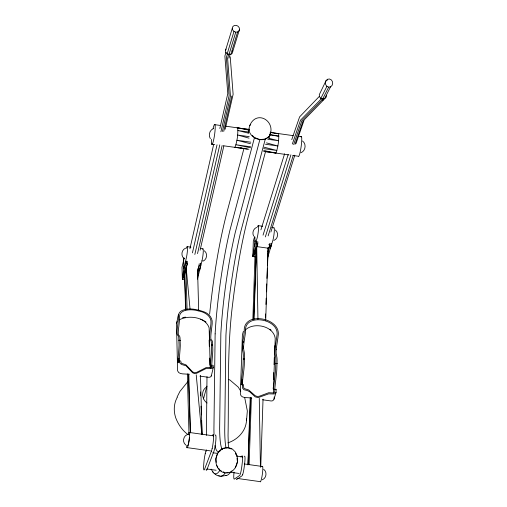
<?xml version="1.0" encoding="UTF-8"?>
<svg xmlns="http://www.w3.org/2000/svg" width="507" height="507" viewBox="0 0 507 507"><rect width="100%" height="100%" fill="white"/><g stroke="black" fill="none" stroke-linecap="round" stroke-linejoin="round"><path stroke-width="0.76" d="M243.594 346.11L243.626 348.74A8.416 1.065 -82 0 0 243.658 349.165L244.387 352.98A16.363 2.066 -82 0 1 244.482 353.886L244.551 355.147A24.843 3.137 -82 0 1 244.57 356.091L244.292 364.964A14.583 1.844 -82 0 1 244.203 366.25L244.025 368.393A24.083 3.042 -82 0 1 243.937 369.248A12.466 1.578 -82 0 1 243.823 370.287L242.352 382.848L242.663 388.28L244.006 389.756L247.289 390.504L249.729 391.81L255.198 396.854L258.152 397.615L268.704 393.85L274.376 394.002L276.055 392.355L276.157 389.319M206.444 435.348L206.989 376.726M243.594 347.574A11.243 1.42 -82 0 1 243.601 346.984L243.601 346.826A5.114 0.646 -82 0 1 243.62 346.382A3.822 0.482 -82 0 1 243.645 345.989L243.664 345.704A15.273 1.933 -82 0 1 243.709 345.166A11.915 1.508 -82 0 1 243.747 344.747L243.88 343.473A10.222 1.293 -82 0 1 243.956 342.84A14.868 1.876 -82 0 1 244.013 342.44L244.032 342.257A6.68 0.843 -82 0 1 244.14 341.496L244.254 340.755A15.597 1.971 -82 0 1 244.437 339.57L245.458 332.662A7.085 0.894 -82 0 0 245.521 331.8C243.36 312.166 280.973 318.675 276.822 336.173A7.085 0.894 -82 0 1 276.752 337.035L275.738 343.942A15.971 2.015 -82 0 0 275.51 345.394L275.44 345.869A6.68 0.843 -82 0 0 275.333 346.63L275.307 346.813A14.868 1.876 -82 0 0 275.257 347.219A10.241 1.293 -82 0 0 275.181 347.853L275.048 349.127A12.567 1.591 -82 0 0 274.978 349.919L274.895 351.535A5.19 0.653 -82 0 0 274.889 351.839L274.889 352.188A5.799 0.735 -82 0 0 274.895 352.504L274.921 353.113A8.416 1.065 -82 0 0 274.952 353.537L275.681 357.353A16.363 2.066 -82 0 1 275.783 358.265L275.846 359.526A24.843 3.137 -82 0 1 275.865 360.464L275.586 369.337A14.583 1.844 -82 0 1 275.504 370.623L275.32 372.765A24.083 3.042 -82 0 1 275.238 373.621A12.466 1.578 -82 0 1 275.124 374.66L273.615 387.944L273.761 389.344L274.952 389.256L274.496 392.538L273.482 392.976L268.742 392.722L259.292 396.252L257.182 396.487L255.236 395.726L248.614 389.94L244.254 388.565L243.664 387.563L243.588 384.712L241.174 384.718L242.593 370.116A12.466 1.578 -82 0 0 242.707 369.077A24.083 3.042 -82 0 0 242.79 368.215L242.973 366.073A14.583 1.844 -82 0 0 243.062 364.793L243.335 355.92A24.843 3.137 -82 0 0 243.316 354.976L243.252 353.715A16.363 2.066 -82 0 0 243.157 352.809L242.428 348.987A8.416 1.065 -82 0 1 242.397 348.569L242.365 347.954A5.799 0.735 -82 0 1 242.359 347.637A11.509 1.451 -82 0 1 242.365 347.289A5.197 0.659 -82 0 1 242.365 346.991L242.435 345.533A15.273 1.933 -82 0 1 242.479 344.994A11.915 1.508 -82 0 1 242.517 344.576L242.65 343.302A10.241 1.293 -82 0 1 242.726 342.669A14.868 1.876 -82 0 1 242.777 342.269L242.802 342.086A6.68 0.843 -82 0 1 242.91 341.325L243.018 340.584A15.597 1.971 -82 0 1 243.208 339.398L244.228 332.491A7.085 0.894 -82 0 0 244.292 331.629C242.289 310.411 282.26 317.464 278.051 336.344A7.085 0.894 -82 0 1 277.982 337.206L276.968 344.114A15.971 2.015 -82 0 0 276.74 345.565L276.67 346.04A6.68 0.843 -82 0 0 276.562 346.801L276.537 346.991A14.868 1.876 -82 0 0 276.486 347.39A10.298 1.299 -82 0 0 276.41 348.024L276.277 349.298M276.093 389.249L274.99 389.522L274.838 388.292L276.353 374.838A12.466 1.578 -82 0 0 276.467 373.792A24.083 3.042 -82 0 0 276.549 372.937L276.733 370.794A14.583 1.844 -82 0 0 276.816 369.514L277.095 360.635A24.843 3.137 -82 0 0 277.076 359.697L277.012 358.436A16.363 2.066 -82 0 0 276.917 357.524L276.188 353.709A8.416 1.065 -82 0 1 276.15 353.29L276.131 351.376A5.114 0.646 -82 0 1 276.15 350.933A3.822 0.482 -82 0 1 276.169 350.54L276.207 350.09A12.567 1.591 -82 0 1 276.277 349.298M256.643 241.522L256.567 243.848L252.816 256.536L255.116 256.859M257.841 241.681L257.765 244.013L254.685 254.413L252.816 256.536L253.323 241.066L254.647 236.585M271.207 243.563L271.131 245.882L267.373 258.57L269.781 243.347M242.162 384.826L242.352 379.293M243.411 348.651L243.493 346.306M243.613 342.77L243.664 341.344M247.955 464.824L250.217 397.748M252.847 319.619L255.103 252.543M249.127 464.615L251.39 397.52M254.026 319.372L256.453 247.543L253.639 319.442M260.744 467.036L263.038 399.148M265.7 320.215L268.152 247.593L267.43 265.769M273.203 388.97L273.26 387.399M273.533 379.54L273.774 372.474M274.046 364.615L274.293 357.543M274.56 349.684L274.699 345.755M273.324 393.026L275.212 338.473C273.666 325.69 253.38 321.768 245.179 330.139M274.16 397.006C274.636 399.009 273.235 401.398 270.985 400.955L262.518 399.769M215.133 333.866L213.929 428.637A90.385 11.42 -82 0 0 214.036 434.461M248.012 464.811L250.61 397.659M265.415 317.908L265.567 313.96M265.934 304.479L266.175 298.16M266.422 291.842L266.726 283.939M266.942 278.406L267.341 268.14M254.964 237.016L254.565 246.294L256.96 238.639A7.263 0.919 -82 0 0 258.538 228.581A7.263 0.919 -82 0 0 257.461 227.035M186.342 261.118L182.387 279.408L184.687 279.731M209.638 314.061C213.187 279.839 218.314 245.692 226.94 212.351L244.063 148.095M256.846 241.541L256.567 243.848L257.765 244.013L252.816 256.536L254.71 244.019M183.99 266.15L182.387 279.408L184.263 276.695L187.349 263.596L187.279 261.251M199.929 376.143L209.087 377.366L210.735 376.834L211.362 375.548M211.292 376.042L213.352 367.379L213.13 365.3M246.529 420.461L247.34 410.911L244.735 397.811M197.502 277.595L199.238 263.703M255.065 241.674L255.3 240.109M267.493 257.79L267.728 256.225M211.59 366.789L212.572 354.311A12.434 1.572 -82 0 0 212.642 353.354L212.775 350.698A14.608 1.844 -82 0 0 212.801 349.621L212.566 342.7A24.152 3.055 -82 0 0 212.458 341.902L212.325 341.262A16.42 2.072 -82 0 0 212.148 340.78L211.007 339.341A8.372 1.058 -82 0 1 210.944 339.094L210.792 337.751A5.095 0.646 -82 0 1 210.785 337.402A3.726 0.469 -82 0 1 210.792 337.073L210.804 336.68A13.195 1.667 -82 0 1 210.823 336.173L210.899 335.019A8.968 1.134 -82 0 1 210.95 334.424L211.026 333.663A6.496 0.824 -82 0 1 211.083 333.124L211.191 332.186A15.863 2.003 -82 0 1 211.394 330.627L212.141 324.15A7.066 0.894 -82 0 0 212.167 323.403C212.858 318.345 209.118 313.757 204.543 312.039C197.553 309.479 189.269 307.464 182.127 310.474C177.165 312.534 178.084 319.157 176.48 323.289L177.602 370.826C179.028 375.376 185.898 373.165 189.155 374.635M178.54 314.625L178.413 318.688A7.066 0.894 -82 0 1 178.388 319.429L177.634 325.912A15.863 2.003 -82 0 0 177.431 327.471L177.323 328.403A6.496 0.824 -82 0 0 177.266 328.942L177.076 331.267A13.626 1.724 -82 0 0 177.038 332.104L177.051 333.283A5.235 0.659 -82 0 0 177.063 333.505A11.553 1.458 -82 0 0 177.082 333.764A5.805 0.735 -82 0 0 177.108 333.98L177.184 334.373A8.372 1.058 -82 0 0 177.254 334.62L178.388 336.059A16.42 2.072 -82 0 1 178.565 336.54L178.698 337.18A22.923 2.896 -82 0 1 178.749 337.491A25.388 3.207 -82 0 1 178.806 337.979L179.041 344.899A14.608 1.844 -82 0 1 179.022 345.983L178.882 348.639A12.441 1.572 -82 0 1 178.813 349.596L177.824 361.935A5.095 0.646 -82 0 0 177.856 362.353L178.02 362.727L179.535 360.426L179.751 362.682L180.365 363.633L182.051 364.634L185.993 365.731L192.609 372.746L194.555 373.634L196.665 373.266L206.121 368.5L211.78 368.621L213.352 367.379M189.922 248.753L213.65 144.527M219.854 128.48L227.789 93.592L224.88 56.024L225.97 52.284M192.432 252.879L217.04 144.799M220.906 131.801L229.101 95.747L226.376 57.443A6.04 0.761 -82 0 1 226.528 56.873L227.44 53.938M222.421 131.484L230.438 96.241L227.611 58.324A5.488 0.691 -82 0 1 227.687 58.007L227.706 57.918A5.628 0.71 -82 0 1 227.852 57.386L228.98 53.755M194.827 254.47L219.785 144.844M223.745 131.408L231.775 96.121M225.19 129.228L233.125 94.34L230.222 56.771M197.527 253.595L222.136 145.509M200.113 250.179L223.84 145.953M228.936 58.248L229.044 57.817A6.04 0.761 -82 0 1 229.196 57.247L230.108 54.312M184.161 258.177L182.007 267.309L182.387 279.408L187.349 263.596L186.158 263.431L186.088 261.162M197.47 272.969L199.289 265.269L200.715 265.465L197.483 279.161M183.965 257.962L183.623 259.4L183.826 268.399L186.259 258.304A7.263 0.919 -82 0 0 187.508 248.658A7.263 0.919 -82 0 0 186.316 248.303M202.033 260.509L199.6 270.605L199.549 268.355M179.06 362.245L180.042 349.767A12.441 1.572 -82 0 0 180.112 348.81L180.251 346.154A14.608 1.844 -82 0 0 180.27 345.071L180.036 338.15A25.388 3.207 -82 0 0 179.979 337.662A22.923 2.896 -82 0 0 179.928 337.351L179.795 336.711A16.42 2.072 -82 0 0 179.617 336.23L178.483 334.791A8.372 1.058 -82 0 1 178.413 334.544L178.299 333.764A11.192 1.413 -82 0 1 178.268 333.321L178.261 333.2A5.102 0.646 -82 0 1 178.255 332.852A3.726 0.469 -82 0 1 178.261 332.522L178.268 332.275A13.626 1.724 -82 0 1 178.306 331.439L178.496 329.113A6.496 0.824 -82 0 1 178.553 328.58L178.667 327.642A15.863 2.003 -82 0 1 178.863 326.083L179.617 319.6A7.066 0.894 -82 0 0 179.643 318.859C177.659 308.592 192.102 308.852 198.459 310.968C204.486 311.849 211.958 316.159 210.937 323.232A7.066 0.894 -82 0 1 210.912 323.979L210.164 330.456A15.863 2.003 -82 0 0 209.961 332.015L209.854 332.953A6.496 0.824 -82 0 0 209.797 333.492L209.594 336.002A13.195 1.667 -82 0 0 209.575 336.509L209.575 337.833A5.209 0.659 -82 0 0 209.587 338.055L209.613 338.308A5.805 0.735 -82 0 0 209.638 338.53L209.714 338.923A8.372 1.058 -82 0 0 209.778 339.17L210.912 340.609A16.42 2.072 -82 0 1 211.089 341.084L211.229 341.731A24.152 3.055 -82 0 1 211.337 342.529L211.571 349.443A14.608 1.844 -82 0 1 211.546 350.527L211.413 353.183A12.434 1.572 -82 0 1 211.343 354.139L210.354 366.479A5.095 0.646 -82 0 0 210.38 366.903L210.544 367.277L212.065 364.97L212.148 367.005L211.539 367.632L206.096 367.613L196.64 372.379L194.53 372.746L192.584 371.859L185.968 364.844L181.31 363.208L180.606 360.756M249.748 125.578L248.88 128.974C249.26 138.753 264.223 143.918 269.806 135.426C276.023 120.881 256.409 109.442 249.748 125.578L250.705 124.513M248.145 132.796L249.159 128.968M252.252 135.356L254.489 137.568L229.842 230.609A89.802 11.344 -82 0 0 225.323 252.08A90.772 11.471 -82 0 0 218.124 299.7A89.79 11.344 -82 0 0 215.133 333.866M269.128 138.107L270.757 131.991L269.274 136.32L265.288 139.076L259.882 139.539L235.273 232.415A88.06 11.129 -82 0 0 228.815 264.825A89.162 11.268 -82 0 0 223.777 300.176A88.06 11.129 -82 0 0 220.849 333.682L219.651 428.123A88.649 11.198 -82 0 0 221.863 448.815L222.231 449.538M265.288 139.076L240.641 232.117A89.802 11.344 -82 0 0 236.123 253.589A90.772 11.471 -82 0 0 228.923 301.209A89.79 11.344 -82 0 0 225.932 335.381L224.728 430.145A90.385 11.42 -82 0 0 226.084 448.201M265.662 151.111L248.538 215.374C240.977 244.374 236.256 274.046 232.656 303.775C227.009 347.46 228.885 391.581 228.049 435.5L228.429 447.966M203.478 398.965L206.9 386.119M267.943 251.624L269.705 245.68L268.83 244.482M274.008 399.205L276.055 392.355M225.45 50.706L232.814 26.611L234.196 25.553L236.034 25.35L237.834 26.06L239.12 27.498L239.545 29.273L232.174 53.362L230.799 54.42L228.961 54.623L227.155 53.913L225.869 52.474L225.45 50.706L226.002 49.065M227.155 53.913L233.974 31.459L232.688 30.021L232.263 28.253M228.961 54.623L235.774 32.169L237.612 31.966L238.993 30.908L239.545 29.273M230.799 54.42L237.612 31.966M260.902 229.861L284.611 153.767M263.038 235.172L288.153 154.559M265.326 236.934L290.91 154.812M268.14 235.888L293.249 155.275M270.865 232.035L294.801 155.193M270.332 248.5L272.734 240.838A7.263 0.919 -82 0 0 274.192 232.593A7.263 0.919 -82 0 0 273.913 227.865M176.48 323.289L177.082 321.717M326.083 80.588L325.405 82.559L325.709 84.663L326.901 86.336L328.669 87.141L330.539 86.849L332.009 85.544L332.687 83.573L332.389 81.469L331.191 79.795L329.423 78.991L327.554 79.282L326.083 80.588L319.29 94.663L319.587 96.767L320.785 98.447L322.553 99.245L324.423 98.954L325.893 97.648L326.571 95.684M291.753 139.653L299.599 116.895L319.296 96.431M292.311 144.039L300.543 120.153L320.088 100.145A6.173 0.78 -82 0 1 320.171 99.917L320.215 99.784A6.445 0.811 -82 0 1 320.291 99.606A6.065 0.767 -82 0 1 320.354 99.461L321.013 98.212M293.635 144.571L301.88 120.647L321.432 100.601A5.381 0.678 -82 0 1 321.571 100.234A5.583 0.703 -82 0 1 321.653 100.044L322.313 98.802M294.985 144.413L303.218 120.527M296.006 143.608L304.2 119.829L323.783 99.695M235.305 467.828L237.434 461.776L237.01 458.189M238.271 147.594L234.354 147.296L235.02 147.328C237.194 141.149 238.17 134.412 237.713 127.878L237.048 127.846L249.406 129.57M265.218 151.593L275.954 153.051C278.121 146.872 279.097 140.135 278.647 133.601L274.876 133.335M211.387 451.23L204.651 468.962A8.397 1.058 -82 0 1 203.82 469.774A8.486 1.071 -82 0 1 203.592 468.253A8.397 1.058 -82 0 1 203.687 465.312A21.199 2.681 -82 0 1 204.048 460.812A8.442 1.065 -82 0 1 204.568 457.054A8.537 1.077 -82 0 1 205.234 453.708M177.082 397.07L179.928 391.429L188.008 381.416M243.385 331.318L242.39 334.918L240.35 393.857C240.964 399.041 248.5 396.968 251.745 398.268M205.95 451.325L206.545 449.886M177.26 397.336L175.973 400.067A50.561 35.059 15 0 0 175.783 417.99C178.312 424.581 182.482 430.646 188.268 434.791M326.876 80.632L327.554 79.282M320.785 98.447L326.901 86.336M322.553 99.245L328.669 87.141M324.423 98.954L330.539 86.849M323.688 98.586L323.029 99.835A6.065 0.767 -82 0 0 322.959 99.974A6.445 0.811 -82 0 0 322.889 100.158L322.839 100.291A6.173 0.78 -82 0 0 322.756 100.519M221.774 449.576L222.421 448.682L225.209 448.22M218.758 468.417L220.051 470.344L217.801 472.911A152.734 19.298 -82 0 1 215.589 473.899L213.631 473.075L211.064 469.108M225.266 472.771C222.801 477.67 218.08 476.738 214.246 473.57M240.869 457.048L241.985 455.932A8.397 1.058 -82 0 1 242.549 457.029A8.48 1.071 -82 0 1 242.542 459.596A8.397 1.058 -82 0 1 242.213 463.195A21.193 2.681 -82 0 1 241.592 468.075A8.448 1.065 -82 0 1 240.939 471.618A8.537 1.077 -82 0 1 240.242 474.235A8.442 1.065 -82 0 1 239.602 475.477L234.323 479.102A9.094 1.147 -82 0 1 234.038 472.125M222.421 448.682L217.966 452.707L215.836 458.759L216.261 462.34M231.965 470.845L228.6 474.419A152.734 19.298 -82 0 1 226.388 475.408L220.754 476.365M179.326 319.828C188.37 314.879 205.417 316.78 209.125 327.814L210.259 368.145M213.498 128.556C209.6 130.02 208.136 135.223 210.329 138.665M300.917 152.734C305.607 151.023 306.615 143.918 302.54 141.003M185.638 248.145C181.455 249.672 180.549 256.016 184.193 258.614M256.65 227.383C253.31 228.638 251.909 233.049 253.665 236.091M202.87 261.225C207.059 259.704 207.959 253.361 204.321 250.762M273.881 240.464C278.07 238.943 278.97 232.599 275.333 229.994M187.267 434.575C183.078 436.102 182.178 442.446 185.816 445.045M262.277 479.793C266.467 478.272 267.366 471.928 263.729 469.324M206.875 386.917C200.639 390.073 201.704 399.453 207.046 402.995M227.897 442.877C235.362 440.399 241.852 434.987 244.906 427.654A50.561 35.059 15 0 0 246.592 418.915M182.552 317.718L185.385 317.097M226.61 447.992L228.004 447.757L231.35 449.025M226.667 472.543L228.061 472.309M227.96 447.738C213.529 446.49 211.299 470.597 225.222 472.942C235.273 473.887 240.667 460.876 235.54 453.138M240.616 147.771L242.188 147.892M225.697 475.344L226.388 475.408M178.939 340.273L180.169 340.444M211.463 344.823L212.699 344.994M243.284 358.956L244.532 359.07L243.303 358.899M275.808 363.5L277.044 363.671M215 124.703L220.482 125.47M225.184 126.123L249.298 129.494M270.174 132.428L293.141 135.629M298.484 136.377L301.538 136.801M270.256 132.485L277.975 133.569M248.741 132.023L237.929 130.514L248.664 133.221M269.597 134.938L278.863 136.237L269.718 134.374M249.222 136.662L237.637 135.039L249.019 138.138M267.759 139.254L278.571 140.762L268.602 138.246M250.819 142.194L236.915 140.255L250.496 143.722M265.491 144.248L277.849 145.978L266.467 142.879M250.635 146.802L235.958 144.749L250.572 147.784M263.76 148.64L276.892 150.471L264.071 147.195M211.641 144.121L214.778 144.558M223.391 145.763L248.924 149.273M263.596 151.32L289.022 154.939M292.837 155.472L298.179 156.219A10.165 1.287 -82 0 0 301.145 146.574A10.165 1.287 -82 0 0 300.866 136.77M258.228 225.647L262.734 226.28M271.746 227.542L274.002 227.852M256.815 246.611L268.083 248.183M187.197 246.624L190.949 247.15M200.715 248.512L202.965 248.829M178.958 340.197L180.188 340.374M211.482 344.747L212.712 344.918M275.827 363.443L277.056 363.62M189.479 432.49L213.802 435.887M186.861 447.592L210.43 450.888M212.839 452.751L217.459 453.397M236.718 456.091L242.878 456.953M244.425 463.968L262.67 466.522M206.881 468.962L216.121 470.255M230.755 472.302L239.228 473.487M237.251 478.437L260.059 481.625A7.909 1.001 -82 0 0 262.366 474.121A7.909 1.001 -82 0 0 262.157 466.497M235.02 147.328L247.41 149.077M269.705 245.68L271.131 245.882L270.966 243.518M237.713 127.878L249.146 130.198M263.646 150.497L275.954 153.051M254.489 137.568L259.882 139.539M228.625 447.611L232.383 449.037L235.375 452.022L237.143 456.104M233.974 31.459L235.774 32.169M228.562 379.407L229.931 380.022L238.265 387.139L240.755 391.189M200.626 319.112L203.389 320.399M220.051 470.344L221.356 470.946M223.314 471.859L224.614 472.467M204.042 320.798L205.994 321.996M269.958 329.258L271.011 330.063M218.77 475.534L219.392 476.035M235.806 454.038L236.674 455.318M216.603 465.211L217.896 467.137M212.572 471.352L213.073 472.34M232.447 50.542L232.726 51.72M200.36 263.234L200.715 265.465L200.645 263.196M186.177 267.886L190.087 309.562M196.222 374.825L201.83 434.588M200.506 391.962L200.652 395.91M201.025 406.164L201.336 414.846M201.539 420.373L202.059 434.575L200.468 375.345M184.63 274.331L185.923 309.84M188.281 374.553L190.41 432.946L188.819 373.716M209.131 340.058L209.309 346.332M209.645 358.107L209.841 365.167M197.54 268.742L198.687 310.595M185.911 267.905L187.064 309.758M184.592 274.331L185.575 309.847M187.337 373.779L188.972 432.978M178.806 358.215L178.895 361.371M256.732 247.543L257.943 319.391M259.273 398.344L260.427 467.036M189.339 437.934A5.723 0.722 -82 0 1 188.465 443.549M188.331 444.1A5.723 0.722 -82 0 1 187.584 445.735M189.155 434.404A5.723 0.722 -82 0 1 189.371 434.848M244.412 456.268A8.397 1.058 -82 0 1 244.976 457.371A8.486 1.071 -82 0 1 244.97 459.931A8.397 1.058 -82 0 1 244.64 463.512A21.193 2.681 -82 0 1 244.019 468.417A8.448 1.065 -82 0 1 243.366 471.954A8.537 1.077 -82 0 1 242.669 474.577M242.676 474.546A8.448 1.065 -82 0 1 242.035 475.788L236.75 479.445A9.094 1.147 -82 0 1 236.313 478.963M206.096 469.539A8.486 1.071 -82 0 0 206.248 470.109A8.397 1.058 -82 0 0 207.078 469.305L213.815 451.566A8.638 1.09 -82 0 0 214.55 448.987A8.72 1.103 -82 0 0 215.202 445.577A8.638 1.09 -82 0 0 215.868 439.949L215.881 439.797A9.094 1.147 -82 0 0 215.963 436.8A9.164 1.16 -82 0 0 215.735 435.209A9.094 1.147 -82 0 0 215.241 435.215M205.227 453.746A8.442 1.065 -82 0 1 205.943 451.363M212.477 435.519A9.094 1.147 -82 0 1 213.308 434.879M213.308 434.867A9.164 1.16 -82 0 1 213.536 436.457A9.094 1.147 -82 0 1 213.453 439.455L213.441 439.607A8.638 1.09 -82 0 1 212.782 445.241A8.72 1.103 -82 0 1 212.116 448.682M212.122 448.651A8.638 1.09 -82 0 1 211.394 451.192M219.861 451.319A130.141 16.446 -82 0 1 218.618 451.718L216.996 451.046L216.185 449.734A90.385 11.42 -82 0 1 215.069 445.596M188.23 434.467A7.909 1.001 -82 0 1 189.643 434.537A7.909 1.001 -82 0 1 188.11 445.615A7.909 1.001 -82 0 1 186.696 445.545M202.578 249.184A7.263 0.919 -82 0 1 203.256 251.909A7.263 0.919 -82 0 1 202.033 260.516M213.073 128.569A10.165 1.287 -82 0 1 215.222 127.137A10.165 1.287 -82 0 1 213.029 142.353A10.165 1.287 -82 0 1 211.508 139.393"/></g></svg>
